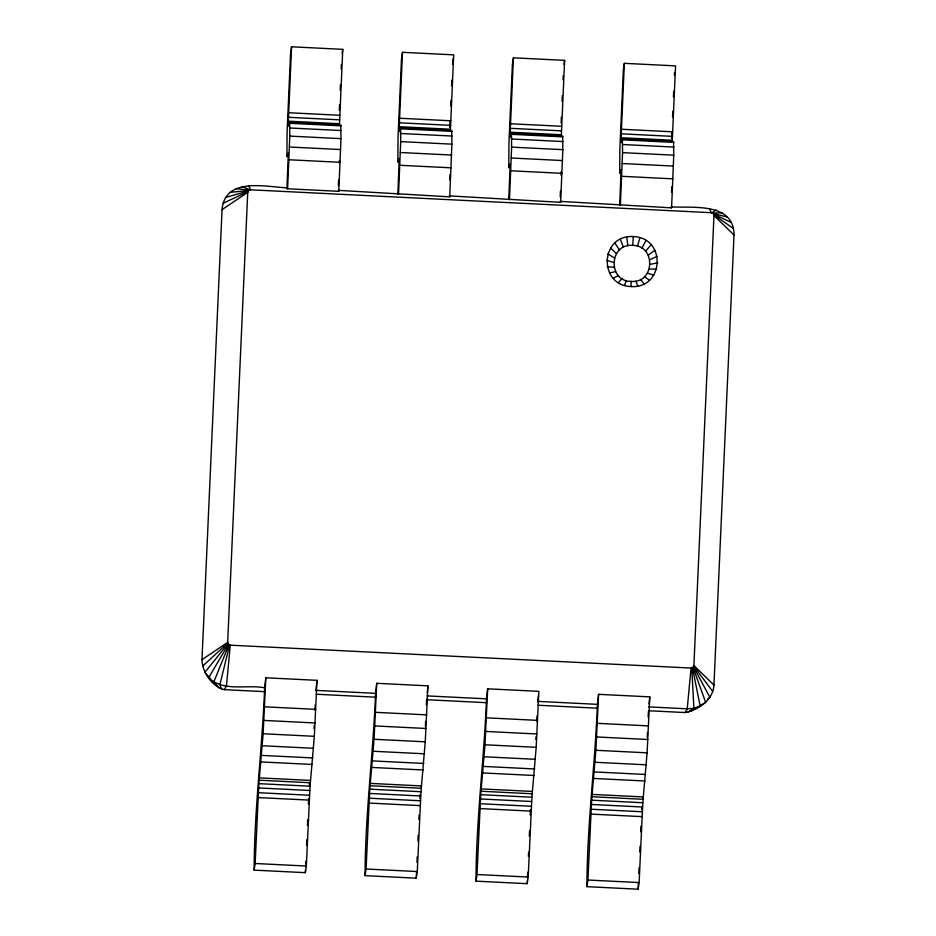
<?xml version="1.0" encoding="UTF-8"?>
<svg xmlns="http://www.w3.org/2000/svg" width="936" height="936" viewBox="0 0 936 936"><rect width="100%" height="100%" fill="white"/><g stroke="black" fill="none" stroke-linecap="round" stroke-linejoin="round"><path stroke-width="1.4" d="M631.098 286.556C597.987 285.527 600.081 234.409 633.321 236.562C666.432 237.592 664.349 288.709 631.098 286.556L631.121 281.408C607.511 281.397 609.114 243.149 632.736 245.396C656.347 245.407 654.744 283.655 631.121 281.408M288.323 121.177L339.511 123.727L342.763 49.339L291.576 46.8L288.323 121.177L288.382 126.067L289.61 122.441L340.798 124.979L340.973 138.657L338.809 191.318L287.609 188.779L287.165 187.82C265.929 186.966 224.909 176.682 222.054 209.641L201.989 659.658C202.258 672.364 211.922 686.252 224.301 689.657L265.134 691.692M287.609 188.779L289.786 136.106L289.61 122.441M399.239 126.688L450.438 129.226L453.691 54.85L402.492 52.311L399.239 126.688L399.309 131.566L400.526 127.951L451.725 130.49L451.901 144.156L449.736 196.829L338.364 190.359L338.809 191.318M398.537 194.29L400.702 141.617L400.526 127.951M510.167 132.198L561.366 134.737L564.619 60.36L513.419 57.821L510.167 132.198L510.237 137.077L511.454 133.45L562.653 136.001L562.828 149.666L560.652 202.34L449.28 195.87L449.736 196.829M509.465 199.801L511.629 147.127L511.454 133.45M621.095 137.709L672.294 140.248L675.546 65.871L624.347 63.332L621.095 137.709L621.153 142.588L622.381 138.961L673.581 141.511L673.756 155.177L671.58 207.85L560.208 201.38L560.652 202.34M620.381 205.312L622.557 152.638L622.381 138.961M339.323 163.075L339.405 160.477M561.132 175.383L561.249 171.499M227.67 642.365L247.736 192.348L248.625 190.499L250.591 189.809L711.348 212.694L713.255 213.572L713.969 215.502L693.904 665.519L693.014 667.368L691.049 668.058L230.279 645.173L228.384 644.296L227.67 642.365L201.989 659.658M254.136 870.129C254.218 809.266 262.302 748.952 264.619 688.252L265.812 677.793L317 680.332L314.332 736.304L310.05 786.205L306.353 866.034L305.335 872.668L254.136 870.129L255.154 863.495L258.851 783.654L263.133 733.754L265.812 677.793M286.896 188.733L288.265 155.037L288.148 153.059L286.919 156.686L287.095 132.128L290.558 53.434L291.576 46.8M305.335 872.668L305.464 869.801M305.592 866.935L305.85 861.202M306.552 845.442L306.809 839.709M307.441 825.376L307.698 819.643M339.323 110.436L339.581 104.703M340.224 90.371L340.47 84.638M341.172 68.878L341.371 64.572M314.952 710.354L315.198 704.761M338.341 185.691L338.586 180.098M365.063 875.64C365.145 814.776 373.218 754.463 375.547 693.763L376.728 683.303L427.927 685.842L425.248 741.815L420.978 791.716L417.28 871.545L416.263 878.179L365.063 875.64L366.081 869.006L369.779 789.165L374.061 739.264L376.728 683.303M397.823 194.243L399.181 160.547L399.064 158.558L397.847 162.197L398.022 137.639L401.485 58.945L402.492 52.311M416.263 878.179L416.52 872.446M416.965 862.419L417.222 856.686M417.924 840.914L418.181 835.181M418.883 819.421L419.071 815.116M449.736 127.413L449.994 121.68M450.696 105.92L450.953 100.187M451.597 85.855L451.842 80.122M452.544 64.35L453.082 58.828M426.371 704.691L426.617 699.098M449.771 180.028L450.017 174.435M475.991 881.15C476.073 820.287 484.146 759.973 486.474 699.274L487.656 688.814L538.855 691.353L536.176 747.326L531.905 797.215L528.196 877.055L527.19 883.689L475.991 881.15L477.009 874.516L480.706 794.676L484.988 744.775L487.656 688.814M508.81 198.35L510.108 166.058L509.991 164.069L508.763 167.708L508.938 143.149L512.401 64.455L513.419 57.821M527.19 883.689L527.319 880.823M527.448 877.956L527.693 872.223M528.407 856.463L528.594 852.158M529.296 836.386L529.554 830.653M561.109 122.897L561.366 117.164M562.068 101.392L562.325 95.659M563.027 79.899L563.215 75.594M536.796 721.375L537.053 715.783M560.196 196.712L560.442 191.119M586.919 886.661C587.001 825.798 595.074 765.484 597.402 704.785L598.584 694.325L649.783 696.864L647.104 752.837L642.821 802.725L639.124 882.566L638.118 889.2L586.919 886.661L587.937 880.027L591.634 800.186L595.904 750.286L598.584 694.325M619.667 205.265L621.036 171.569L620.919 169.58L619.69 173.219L619.866 148.66L623.329 69.966L624.347 63.332M638.118 889.2L638.364 883.467M638.82 873.428L639.066 867.695M639.779 851.935L640.025 846.202M640.669 831.87L640.926 826.137M671.592 138.434L671.849 132.701M672.551 116.941L672.797 111.208M673.44 96.876L673.698 91.143M674.4 75.371L674.528 72.505M648.157 717.105L648.414 711.512M671.557 192.442L671.802 186.849M648.613 710.74L685.07 712.542C698.443 709.991 713.173 699.929 713.946 685.082L734.011 235.065C734.116 202.036 692.476 208.12 671.135 206.891L671.58 207.85M308.412 804.024L308.669 798.572M425.389 726.313L425.623 721.445M530.256 815.034L530.513 809.593M647.244 737.322L647.478 732.467M309.371 785.128L309.512 782.461M419.854 798.642L420.077 794.641M641.71 809.663L641.85 806.996M314.028 728.419L314.204 725.564M535.883 739.44L536.059 736.585M632.736 245.396L633.321 236.562M230.279 645.173L226.465 685.924L224.301 689.657M315.818 690.791L317 680.332M427.261 693.014L427.927 685.842M537.673 701.813L538.446 695.659M649.104 704.036L649.783 696.864M691.049 668.058L687.235 708.809L685.07 712.542M342.155 53.329L342.763 49.339M564.01 64.338L564.619 60.36M229.577 645.044L219.878 684.742L221.586 689.177M637.475 246.238L639.908 237.732M624.511 285.375L626.383 280.554M228.934 644.74L213.817 681.946L219.094 688.018M641.839 248.262L645.98 240.54M228.384 644.296L208.693 677.711C223.435 692.219 246.671 684.239 264.865 687.831M227.974 643.722L204.855 672.329L210.612 678.717M645.536 251.316L651.105 244.776M618.45 282.578L622.019 278.542M202.574 666.175L227.729 643.055M648.297 255.189L654.943 250.158M712.062 212.823L716.122 209.98M690.405 711.43L705.662 702.386L693.014 667.368M222.054 209.641L247.736 192.348M707.569 699.017L709.956 697.414L693.482 666.841M687.82 712.331L693.904 708.295L700.187 706.095L692.429 667.766M613.326 278.331L618.322 275.488M223.213 203.217L247.864 191.658M649.947 259.623L657.224 256.312M226.044 197.309L248.157 191.026M609.488 272.961L615.56 271.615M650.368 264.315L657.809 262.829M230.338 192.336L248.625 190.499M712.705 213.127L722.183 212.776M649.537 268.948L656.651 269.252M288.627 112.729L339.826 115.28M399.555 118.24L450.754 120.779M510.483 123.751L561.682 126.29M621.41 129.262L672.598 131.8M288.44 117.292L339.639 119.831M399.368 122.803L450.567 125.342M510.295 128.314L561.495 130.853M621.223 133.825L672.411 136.363M289.868 123.306L341.067 125.845M400.795 128.817L451.994 131.356M511.723 134.328L562.922 136.867M622.651 139.838L673.85 142.377M289.938 127.998L341.125 130.537M400.854 133.497L452.053 136.048M511.781 139.008L562.981 141.558M622.709 144.518L673.908 147.069M289.786 136.106L340.973 138.657M400.702 141.617L451.901 144.156M511.629 147.127L562.828 149.666M622.557 152.638L673.756 155.177M289.435 146.999L340.622 149.538M400.351 152.509L451.55 155.048M511.278 158.008L562.477 160.559M622.206 163.519L673.405 166.07M288.908 159.763L340.107 162.302M399.836 165.274L451.023 167.813M510.752 170.785L561.951 173.324M621.679 176.296L672.879 178.834M316.064 690.382L375.792 693.342M426.991 695.893L486.72 698.853M537.907 701.392L597.636 704.363M648.835 706.902L687.235 708.809L693.904 708.295L691.762 668M316.169 694.22L375.944 697.191M426.98 699.73L486.767 702.702M537.802 705.229L597.589 708.201M264.514 706.809L315.713 709.348M375.441 712.319L426.629 714.858M486.357 717.83L537.556 720.369M597.285 723.341L648.484 725.88M263.858 720.416L315.058 722.966M374.786 725.927L425.985 728.477M485.714 731.437L536.901 733.976M596.63 736.948L647.829 739.487M263.133 733.754L314.332 736.304M374.061 739.264L425.248 741.815M484.988 744.775L536.176 747.326M595.904 750.286L647.104 752.837M262.384 745.746L313.583 748.285M373.312 751.257L424.511 753.796M484.24 756.768L535.439 759.307M595.167 762.278L646.355 764.817M261.694 755.399L312.881 757.938M372.61 760.909L423.809 763.448M483.538 766.42L534.737 768.959M594.465 771.931L645.664 774.47M261.085 761.927L312.285 764.466M372.013 767.438L423.212 769.977M482.941 772.949L534.14 775.488M593.869 778.459L645.056 780.998M259.319 777.875L310.518 780.425M370.246 783.385L421.434 785.936M481.162 788.896L532.362 791.435M592.09 794.407L643.289 796.945M259.108 780.214L310.296 782.753M370.024 785.725L421.223 788.264M480.952 791.236L532.151 793.775M591.88 796.735L643.079 799.285M258.851 783.654L310.05 786.205M369.779 789.165L420.978 791.716M480.706 794.676L531.905 797.215M591.634 800.186L642.821 802.725M258.593 787.937L309.781 790.487M369.509 793.447L420.709 795.986M480.437 798.958L531.636 801.497M591.365 804.469L642.564 807.007M258.324 792.698L309.524 795.249M369.252 798.209L420.451 800.76M480.18 803.72L531.379 806.27M591.107 809.23L642.295 811.769M258.09 797.566L309.29 800.105M369.018 803.076L420.217 805.615M479.946 808.587L531.145 811.126M590.873 814.098L642.073 816.637M255.154 863.495L306.353 866.034M366.081 869.006L417.28 871.545M477.009 874.516L528.196 877.055M587.937 880.027L639.124 882.566M607.195 266.795L613.911 267.181M235.814 188.627L249.21 190.102M713.255 213.572L727.307 217.023M647.501 273.195L653.819 275.161M606.61 260.29L613.49 262.489M242.096 186.428L249.877 189.868M713.665 214.157L731.145 222.394M607.768 253.855L614.332 257.856M644.401 276.787L649.525 280.133M713.911 214.812L733.426 228.559M713.969 215.502L734.011 235.065M693.904 665.519L713.946 685.082M610.6 247.958L616.368 253.597M640.458 279.454L644.05 283.842M693.775 666.21L712.787 691.517M614.893 242.986L619.457 250.017M709.535 208.798L711.348 212.694M248.765 185.913L250.591 189.809M620.381 239.265L623.411 247.35M635.93 281.034L637.755 286.042M626.664 237.077L627.927 245.77"/></g></svg>
